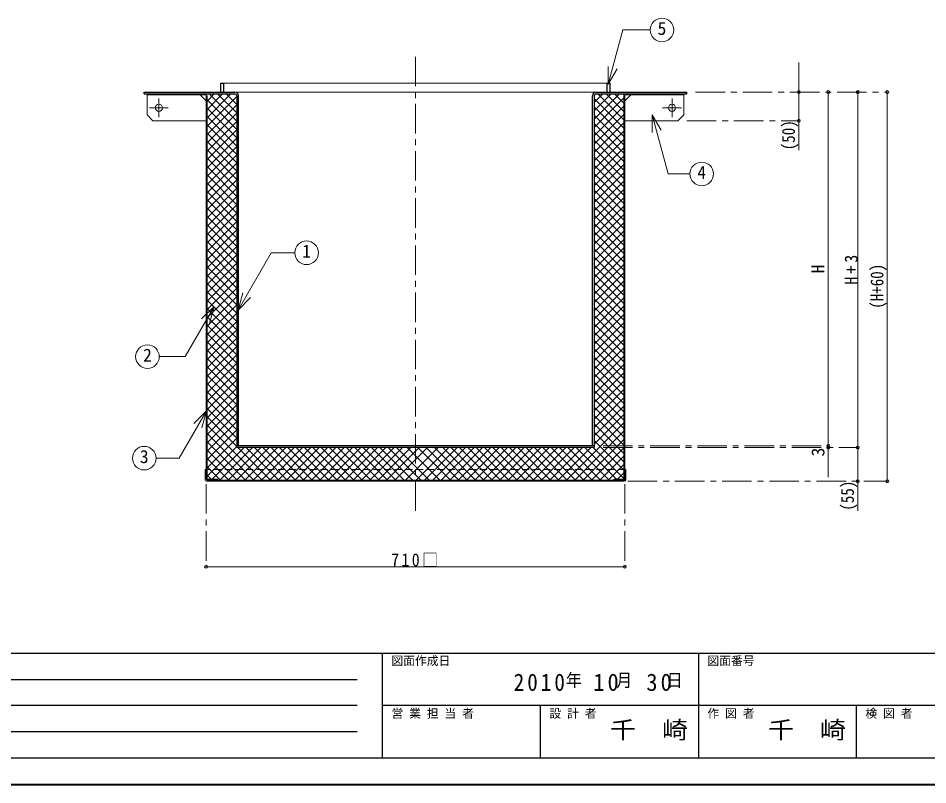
# Model space of a CAD drawing. Units: millimetres, scale not verified. Extents: x -2065 to 1985, y -1413 to 1397.
# Drawn here: x -714 to 828, y -1413 to -113 of the extents above; entities that cross this region are included whole.
import ezdxf
from ezdxf.enums import TextEntityAlignment as Align

# ---------------------------------------------------------------- set-up
doc = ezdxf.new("R2010")
doc.units = ezdxf.units.MM
doc.header["$LTSCALE"] = 10
doc.header["$PDMODE"] = 32
doc.header["$PDSIZE"] = 5
doc.linetypes.add('CHAIN1', pattern=[8, 5, -1, 1, -1])
doc.linetypes.add('DASHED1', pattern=[1.8, 1.2, -0.6])
doc.layers.add('0-0_ﾚｲﾔ1', color=7, linetype='Continuous', lineweight=18)
doc.styles.add('ＭＳ ゴシック', font='')
doc.styles.get('ＭＳ ゴシック').set_extended_font_data('MS Gothic')

msp = doc.modelspace()

# ---------------------------------------------------------------- linework, layer by layer
at = {"layer": '0-0_ﾚｲﾔ1'}
for p, q in [((286.57, -224.96), (311.25, -132.87)), ((357.59, -132.87), (311.25, -132.87)), ((286.57, -224.96), (286.57, -194.96)), ((286.57, -224.96), (301.57, -198.98)), ((-495.35, -242.91), (-495.35, -241.31)), ((-396.95, -242.91), (-495.35, -242.91)), ((-395.35, -895.11), (-395.35, -244.51)), ((-393.75, -893.51), (-393.75, -244.51)), ((313.05, -894.11), (313.05, -244.51)), ((314.65, -244.51), (314.65, -895.71)), ((316.25, -242.91), (414.65, -242.91)), ((414.65, -242.91), (414.65, -241.31)), ((361.09, -276.61), (376.09, -302.6)), ((361.09, -276.61), (361.09, -306.61)), ((361.09, -276.61), (387.99, -377.02)), ((425.04, -377.02), (387.99, -377.02)), ((-341.01, -607.94), (-333.24, -578.96)), ((-341.01, -607.94), (-319.79, -586.72)), ((-381.63, -601.69), (-402.85, -622.91)), ((-381.63, -601.69), (-389.4, -630.67)), ((-394.65, -778.93), (-415.87, -800.15)), ((-394.65, -778.93), (-402.42, -807.91)), ((-395.35, -878.31), (-396.95, -878.31)), ((-396.95, -895.11), (-396.95, -878.31)), ((316.25, -878.31), (314.65, -878.31)), ((316.25, -895.71), (316.25, -878.31)), ((-393.75, -896.71), (313.65, -896.71)), ((-393.75, -898.31), (313.65, -898.31)), ((-392.15, -895.11), (-375.35, -895.11)), ((-375.35, -895.11), (-375.35, -896.71)), ((296.25, -896.71), (296.25, -895.11)), ((296.25, -895.11), (312.05, -895.11))]:
    msp.add_line(p, q, dxfattribs=at)
at = {"layer": '0-0_ﾚｲﾔ1', "color": 4, "linetype": 'CHAIN1', "lineweight": 9}
for p, q in [((-40.35, -948.31), (-40.35, -173.31)), ((434.65, -238.31), (759.65, -238.31)), ((-475.35, -280.91), (-475.35, -248.91)), ((394.65, -280.91), (394.65, -248.91)), ((-459.35, -264.91), (-491.35, -264.91)), ((410.65, -264.91), (378.65, -264.91)), ((419.65, -286.91), (609.65, -286.91)), ((277.65, -838.31), (659.65, -838.31)), ((277.65, -841.31), (709.65, -841.31)), ((-395.35, -903.31), (-395.35, -1043.31)), ((314.65, -903.31), (314.65, -1043.31)), ((319.65, -898.31), (759.65, -898.31))]:
    msp.add_line(p, q, dxfattribs=at)
at = {"layer": '0-0_ﾚｲﾔ1', "color": 4, "lineweight": 9}
for p, q in [((609.65, -188.31), (609.65, -336.91)), ((-365.35, -223.31), (284.65, -223.31)), ((-495.35, -242.91), (-495.35, -276.91)), ((-405.35, -242.91), (-395.35, -252.91)), ((-395.89, -241.49), (-395.71, -241.31)), ((-393.75, -253.49), (-381.57, -241.31)), ((-393.75, -267.63), (-367.43, -241.31)), ((-393.75, -281.77), (-353.29, -241.31)), ((-393.75, -295.92), (-343.35, -245.52)), ((-389.84, -241.31), (-343.35, -287.8)), ((-375.7, -241.31), (-343.35, -273.65)), ((-361.56, -241.31), (-343.35, -259.51)), ((265.65, -238.31), (-346.35, -238.31)), ((262.65, -269.88), (291.22, -241.31)), ((262.65, -284.02), (305.36, -241.31)), ((262.65, -255.74), (277.08, -241.31)), ((268.81, -241.31), (313.05, -285.55)), ((282.95, -241.31), (313.05, -271.4)), ((297.09, -241.31), (313.05, -257.26)), ((311.24, -241.31), (313.27, -243.34)), ((314.65, -252.91), (324.65, -242.91)), ((414.65, -242.91), (414.65, -276.91)), ((659.65, -238.31), (659.65, -838.31)), ((709.65, -238.31), (709.65, -841.31)), ((759.65, -238.31), (759.65, -898.31)), ((-393.75, -251.54), (-343.35, -301.94)), ((-393.75, -310.06), (-343.35, -259.66)), ((262.65, -298.17), (313.05, -247.77)), ((262.65, -249.29), (313.05, -299.69)), ((262.65, -312.31), (313.05, -261.91)), ((-495.35, -276.91), (-485.35, -286.91)), ((-393.75, -265.68), (-343.35, -316.08)), ((-393.75, -324.2), (-343.35, -273.8)), ((262.65, -263.43), (313.05, -313.83)), ((262.65, -326.45), (313.05, -276.05)), ((262.65, -277.57), (313.05, -327.97)), ((-485.35, -286.91), (-395.35, -286.91)), ((-393.75, -279.82), (-343.35, -330.22)), ((-393.75, -338.34), (-343.35, -287.94)), ((262.65, -340.59), (313.05, -290.19)), ((262.65, -291.71), (313.05, -342.11)), ((-393.75, -293.96), (-343.35, -344.36)), ((-393.75, -352.48), (-343.35, -302.08)), ((-393.75, -308.11), (-343.35, -358.51)), ((262.65, -354.73), (313.05, -304.33)), ((262.65, -305.86), (313.05, -356.26)), ((-393.75, -366.63), (-343.35, -316.23)), ((-393.75, -322.25), (-343.35, -372.65)), ((262.65, -368.88), (313.05, -318.48)), ((262.65, -320), (313.05, -370.4)), ((-393.75, -380.77), (-343.35, -330.37)), ((-393.75, -336.39), (-343.35, -386.79)), ((262.65, -383.02), (313.05, -332.62)), ((262.65, -334.14), (313.05, -384.54)), ((-393.75, -394.91), (-343.35, -344.51)), ((-393.75, -350.53), (-343.35, -400.93)), ((262.65, -397.16), (313.05, -346.76)), ((262.65, -348.28), (313.05, -398.68)), ((-393.75, -409.05), (-343.35, -358.65)), ((-393.75, -364.67), (-343.35, -415.07)), ((262.65, -411.3), (313.05, -360.9)), ((262.65, -362.42), (313.05, -412.82)), ((-393.75, -423.2), (-343.35, -372.8)), ((-393.75, -378.82), (-343.35, -429.22)), ((262.65, -425.45), (313.05, -375.05)), ((262.65, -376.57), (313.05, -426.97)), ((-393.75, -437.34), (-343.35, -386.94)), ((-393.75, -392.96), (-343.35, -443.36)), ((262.65, -439.59), (313.05, -389.19)), ((262.65, -390.71), (313.05, -441.11)), ((-393.75, -451.48), (-343.35, -401.08)), ((-393.75, -407.1), (-343.35, -457.5)), ((-393.75, -465.62), (-343.35, -415.22)), ((262.65, -453.73), (313.05, -403.33)), ((262.65, -404.85), (313.05, -455.25)), ((-393.75, -421.24), (-343.35, -471.64)), ((-393.75, -479.76), (-343.35, -429.36)), ((262.65, -467.87), (313.05, -417.47)), ((262.65, -418.99), (313.05, -469.39)), ((262.65, -482.01), (313.05, -431.61)), ((-393.75, -435.39), (-343.35, -485.79)), ((-393.75, -493.91), (-343.35, -443.51)), ((262.65, -433.14), (313.05, -483.54)), ((262.65, -496.16), (313.05, -445.76)), ((-393.75, -449.53), (-343.35, -499.93)), ((-393.75, -508.05), (-343.35, -457.65)), ((262.65, -447.28), (313.05, -497.68)), ((262.65, -510.3), (313.05, -459.9)), ((262.65, -461.42), (313.05, -511.82)), ((-393.75, -463.67), (-343.35, -514.07)), ((-393.75, -522.19), (-343.35, -471.79)), ((-393.75, -477.81), (-343.35, -528.21)), ((262.65, -524.44), (313.05, -474.04)), ((262.65, -475.56), (313.05, -525.96)), ((-393.75, -536.33), (-343.35, -485.93)), ((-393.75, -491.95), (-343.35, -542.35)), ((262.65, -538.58), (313.05, -488.18)), ((262.65, -489.7), (313.05, -540.1)), ((-393.75, -550.47), (-343.35, -500.07)), ((-393.75, -506.1), (-343.35, -556.5)), ((262.65, -552.72), (313.05, -502.32)), ((262.65, -503.85), (313.05, -554.25)), ((-393.75, -564.62), (-343.35, -514.22)), ((-393.75, -520.24), (-343.35, -570.64)), ((262.65, -566.87), (313.05, -516.47)), ((262.65, -517.99), (313.05, -568.39)), ((-393.75, -578.76), (-343.35, -528.36)), ((-393.75, -534.38), (-343.35, -584.78)), ((262.65, -581.01), (313.05, -530.61)), ((262.65, -532.13), (313.05, -582.53)), ((-393.75, -592.9), (-343.35, -542.5)), ((-393.75, -548.52), (-343.35, -598.92)), ((262.65, -595.15), (313.05, -544.75)), ((262.65, -546.27), (313.05, -596.67)), ((-393.75, -607.04), (-343.35, -556.64)), ((-393.75, -562.66), (-343.35, -613.06)), ((262.65, -609.29), (313.05, -558.89)), ((262.65, -560.41), (313.05, -610.81)), ((-393.75, -621.19), (-343.35, -570.79)), ((-393.75, -576.81), (-343.35, -627.21)), ((-393.75, -635.33), (-343.35, -584.93)), ((262.65, -623.44), (313.05, -573.04)), ((262.65, -574.56), (313.05, -624.96)), ((-393.75, -590.95), (-343.35, -641.35)), ((-393.75, -649.47), (-343.35, -599.07)), ((262.65, -637.58), (313.05, -587.18)), ((262.65, -588.7), (313.05, -639.1)), ((262.65, -651.72), (313.05, -601.32)), ((-393.75, -605.09), (-343.35, -655.49)), ((-393.75, -663.61), (-343.35, -613.21)), ((262.65, -602.84), (313.05, -653.24)), ((262.65, -665.86), (313.05, -615.46)), ((-393.75, -619.23), (-343.35, -669.63)), ((-393.75, -677.75), (-343.35, -627.35)), ((262.65, -616.98), (313.05, -667.38)), ((262.65, -680), (313.05, -629.6)), ((262.65, -631.13), (313.05, -681.53)), ((-393.75, -633.38), (-343.35, -683.78)), ((-393.75, -691.9), (-343.35, -641.5)), ((-393.75, -647.52), (-343.35, -697.92)), ((262.65, -694.15), (313.05, -643.75)), ((262.65, -645.27), (313.05, -695.67)), ((-393.75, -706.04), (-343.35, -655.64)), ((-393.75, -661.66), (-343.35, -712.06)), ((262.65, -708.29), (313.05, -657.89)), ((262.65, -659.41), (313.05, -709.81)), ((-393.75, -720.18), (-343.35, -669.78)), ((-393.75, -675.8), (-343.35, -726.2)), ((262.65, -722.43), (313.05, -672.03)), ((262.65, -673.55), (313.05, -723.95)), ((-393.75, -734.32), (-343.35, -683.92)), ((-393.75, -689.94), (-343.35, -740.34)), ((262.65, -736.57), (313.05, -686.17)), ((262.65, -687.69), (313.05, -738.09)), ((-393.75, -748.46), (-343.35, -698.06)), ((-393.75, -704.09), (-343.35, -754.49)), ((262.65, -750.71), (313.05, -700.31)), ((262.65, -701.84), (313.05, -752.24)), ((-393.75, -762.61), (-343.35, -712.21)), ((-393.75, -718.23), (-343.35, -768.63)), ((262.65, -764.86), (313.05, -714.46)), ((262.65, -715.98), (313.05, -766.38)), ((-393.75, -776.75), (-343.35, -726.35)), ((-393.75, -732.37), (-343.35, -782.77)), ((262.65, -779), (313.05, -728.6)), ((262.65, -730.12), (313.05, -780.52)), ((-393.75, -790.89), (-343.35, -740.49)), ((-393.75, -746.51), (-343.35, -796.91)), ((-393.75, -805.03), (-343.35, -754.63)), ((262.65, -793.14), (313.05, -742.74)), ((262.65, -744.26), (313.05, -794.66)), ((-393.75, -760.65), (-343.35, -811.05)), ((-393.75, -819.18), (-343.35, -768.78)), ((262.65, -807.28), (313.05, -756.88)), ((262.65, -758.4), (313.05, -808.8)), ((262.65, -821.43), (313.05, -771.03)), ((-393.75, -774.8), (-343.35, -825.2)), ((-393.75, -833.32), (-343.35, -782.92)), ((262.65, -772.55), (313.05, -822.95)), ((262.65, -835.57), (313.05, -785.17)), ((-393.75, -788.94), (-343.35, -839.34)), ((-393.75, -847.46), (-343.35, -797.06)), ((215.65, -896.71), (313.05, -799.31)), ((262.65, -786.69), (313.05, -837.09)), ((262.65, -800.83), (313.05, -851.23)), ((-393.75, -803.08), (-300.13, -896.71)), ((-393.75, -861.6), (-343.35, -811.2)), ((-393.75, -817.22), (-314.27, -896.71)), ((229.79, -896.71), (313.05, -813.45)), ((262.65, -814.97), (313.05, -865.37)), ((-393.75, -875.74), (-343.35, -825.34)), ((-393.75, -831.37), (-328.41, -896.71)), ((243.93, -896.71), (313.05, -827.59)), ((262.65, -829.11), (313.05, -879.51)), ((-393.75, -889.89), (-343.35, -839.49)), ((-393.75, -845.51), (-342.55, -896.71)), ((-384.83, -895.11), (-331.03, -841.31)), ((-372.29, -896.71), (-316.89, -841.31)), ((-358.15, -896.71), (-302.75, -841.31)), ((-344.01, -896.71), (-288.61, -841.31)), ((-341.38, -841.31), (-285.98, -896.71)), ((-329.86, -896.71), (-274.46, -841.31)), ((-327.24, -841.31), (-271.84, -896.71)), ((-315.72, -896.71), (-260.32, -841.31)), ((-313.1, -841.31), (-257.7, -896.71)), ((-301.58, -896.71), (-246.18, -841.31)), ((-298.96, -841.31), (-243.56, -896.71)), ((-287.44, -896.71), (-232.04, -841.31)), ((-284.82, -841.31), (-229.42, -896.71)), ((-273.29, -896.71), (-217.89, -841.31)), ((-270.67, -841.31), (-215.27, -896.71)), ((-259.15, -896.71), (-203.75, -841.31)), ((-256.53, -841.31), (-201.13, -896.71)), ((-245.01, -896.71), (-189.61, -841.31)), ((-242.39, -841.31), (-186.99, -896.71)), ((-230.87, -896.71), (-175.47, -841.31)), ((-228.25, -841.31), (-172.85, -896.71)), ((-216.73, -896.71), (-161.33, -841.31)), ((-214.1, -841.31), (-158.7, -896.71)), ((-202.58, -896.71), (-147.18, -841.31)), ((-199.96, -841.31), (-144.56, -896.71)), ((-188.44, -896.71), (-133.04, -841.31)), ((-185.82, -841.31), (-130.42, -896.71)), ((-174.3, -896.71), (-118.9, -841.31)), ((-171.68, -841.31), (-116.28, -896.71)), ((-160.16, -896.71), (-104.76, -841.31)), ((-157.54, -841.31), (-102.14, -896.71)), ((-146.02, -896.71), (-90.62, -841.31)), ((-143.39, -841.31), (-87.99, -896.71)), ((-131.87, -896.71), (-76.47, -841.31)), ((-129.25, -841.31), (-73.85, -896.71)), ((-117.73, -896.71), (-62.33, -841.31)), ((-115.11, -841.31), (-59.71, -896.71)), ((-103.59, -896.71), (-48.19, -841.31)), ((-100.97, -841.31), (-45.57, -896.71)), ((-89.45, -896.71), (-34.05, -841.31)), ((-86.83, -841.31), (-31.43, -896.71)), ((-75.3, -896.71), (-19.9, -841.31)), ((-72.68, -841.31), (-17.28, -896.71)), ((-1.71, -841.31), (-57.11, -896.71)), ((-54.49, -841.31), (0.91, -896.71)), ((-38.91, -896.71), (16.49, -841.31)), ((-36.29, -841.31), (19.11, -896.71)), ((-24.77, -896.71), (30.63, -841.31)), ((-22.15, -841.31), (33.25, -896.71)), ((-10.62, -896.71), (44.78, -841.31)), ((-8, -841.31), (47.4, -896.71)), ((3.52, -896.71), (58.92, -841.31)), ((6.14, -841.31), (61.54, -896.71)), ((17.66, -896.71), (73.06, -841.31)), ((20.28, -841.31), (75.68, -896.71)), ((31.8, -896.71), (87.2, -841.31)), ((34.42, -841.31), (89.82, -896.71)), ((45.94, -896.71), (101.34, -841.31)), ((48.57, -841.31), (103.97, -896.71)), ((60.09, -896.71), (115.49, -841.31)), ((62.71, -841.31), (118.11, -896.71)), ((74.23, -896.71), (129.63, -841.31)), ((76.85, -841.31), (132.25, -896.71)), ((88.37, -896.71), (143.77, -841.31)), ((90.99, -841.31), (146.39, -896.71)), ((102.51, -896.71), (157.91, -841.31)), ((105.13, -841.31), (160.53, -896.71)), ((116.65, -896.71), (172.05, -841.31)), ((119.28, -841.31), (174.68, -896.71)), ((130.8, -896.71), (186.2, -841.31)), ((133.42, -841.31), (188.82, -896.71)), ((144.94, -896.71), (200.34, -841.31)), ((147.56, -841.31), (202.96, -896.71)), ((159.08, -896.71), (214.48, -841.31)), ((161.7, -841.31), (217.1, -896.71)), ((173.22, -896.71), (228.62, -841.31)), ((175.84, -841.31), (231.24, -896.71)), ((187.37, -896.71), (242.77, -841.31)), ((189.99, -841.31), (245.39, -896.71)), ((201.51, -896.71), (256.91, -841.31)), ((204.13, -841.31), (259.53, -896.71)), ((218.27, -841.31), (273.67, -896.71)), ((232.41, -841.31), (287.81, -896.71)), ((246.56, -841.31), (300.36, -895.11)), ((258.08, -896.71), (313.05, -841.74)), ((260.7, -841.31), (313.05, -893.66)), ((659.65, -838.31), (659.65, -891.31)), ((709.65, -841.31), (709.65, -948.31)), ((-393.75, -859.65), (-356.69, -896.71)), ((272.22, -896.71), (313.05, -855.88)), ((-393.75, -873.79), (-370.84, -896.71)), ((286.36, -896.71), (313.05, -870.02)), ((-393.75, -887.93), (-386.58, -895.11)), ((302.1, -895.11), (313.05, -884.16)), ((-395.35, -1043.31), (314.65, -1043.31))]:
    msp.add_line(p, q, dxfattribs=at)
at = {"layer": '0-0_ﾚｲﾔ1', "color": 5, "lineweight": 25}
for p, q in [((-370.35, -223.31), (-365.35, -223.31)), ((-370.35, -238.31), (-370.35, -223.31)), ((-365.35, -238.31), (-365.35, -223.31)), ((284.65, -223.31), (289.65, -223.31)), ((284.65, -238.31), (284.65, -223.31)), ((289.65, -238.31), (289.65, -223.31)), ((-500.35, -241.31), (-500.35, -238.31)), ((-500.35, -238.31), (-346.35, -238.31)), ((-500.35, -241.31), (-346.35, -241.31)), ((-343.35, -244.31), (-343.35, -841.31)), ((-340.35, -838.31), (-340.35, -244.31)), ((259.65, -838.31), (259.65, -244.31)), ((262.65, -244.31), (262.65, -841.31)), ((265.65, -238.31), (419.65, -238.31)), ((265.65, -241.31), (419.65, -241.31)), ((419.65, -241.31), (419.65, -238.31)), ((262.65, -838.31), (-343.35, -838.31)), ((262.65, -841.31), (-343.35, -841.31))]:
    msp.add_line(p, q, dxfattribs=at)
at = {"layer": '0-0_ﾚｲﾔ1', "color": 4, "linetype": 'DASHED1', "lineweight": 9}
msp.add_line((314.65, -878.31), (-395.35, -878.31), dxfattribs=at)
at = {"layer": '0-0_ﾚｲﾔ1', "color": 6, "lineweight": 25}
for p, q in [((-2020.35, -1189.74), (1939.65, -1189.74)), ((-96.07, -1368.31), (-96.07, -1189.74)), ((439.65, -1189.74), (439.65, -1368.31)), ((-1067.5, -1234.38), (-138.92, -1234.38)), ((-138.92, -1279.02), (-1067.5, -1279.02)), ((1939.65, -1279.02), (-96.07, -1279.02)), ((171.79, -1368.31), (171.79, -1279.02)), ((707.5, -1368.31), (707.5, -1279.02)), ((-138.92, -1323.66), (-1067.5, -1323.66)), ((1939.65, -1368.31), (-2020.35, -1368.31))]:
    msp.add_line(p, q, dxfattribs=at)
at = {"layer": '0-0_ﾚｲﾔ1', "color": 1, "lineweight": 40}
msp.add_line((1984.65, -1413.31), (-2065.35, -1413.31), dxfattribs=at)
at = {"layer": '0-0_ﾚｲﾔ1', "color": 4, "lineweight": 9}
msp.add_lwpolyline([(414.65, -276.91), (404.65, -286.91), (314.65, -286.91)], dxfattribs=at)
at = {"layer": '0-0_ﾚｲﾔ1'}
for points in [[(-341.01, -607.94), (-284.95, -510.83), (-244.94, -510.83)], [(-381.63, -601.69), (-430.9, -687.02), (-474.73, -687.02)], [(-394.65, -778.93), (-440.97, -859.15), (-480.18, -859.15)]]:
    msp.add_lwpolyline(points, dxfattribs=at)
for centre in [(377.59, -132.87), (445.04, -377.02), (-224.94, -510.83), (-494.73, -687.02), (-500.18, -859.15)]:
    msp.add_circle(centre, 20, dxfattribs=at)
at = {"layer": '0-0_ﾚｲﾔ1', "color": 4, "lineweight": 9}
for centre in [(-475.35, -264.91), (394.65, -264.91)]:
    msp.add_circle(centre, 6, dxfattribs=at)
at = {"layer": '0-0_ﾚｲﾔ1'}
for centre, radius, start, end in [((-396.95, -244.51), 3.2, 0, 90), ((-396.95, -244.51), 1.6, 0, 90), ((316.25, -244.51), 3.2, 90, 180), ((316.25, -244.51), 1.6, 90, 180), ((-392.15, -893.51), 3.2, 180, 270), ((-392.15, -893.51), 1.6, 180, 270), ((312.05, -894.11), 1, 270, 0), ((312.05, -894.11), 2.6, 270, 0), ((-393.75, -895.11), 3.2, 180, 270), ((-393.75, -895.11), 1.6, 180, 270), ((313.65, -895.71), 1, 270, 0), ((313.65, -895.71), 2.6, 270, 0)]:
    msp.add_arc(centre, radius, start, end, dxfattribs=at)
at = {"layer": '0-0_ﾚｲﾔ1', "color": 5, "lineweight": 25}
for centre, radius, start, end in [((-346.35, -244.31), 6, 0, 90), ((-346.35, -244.31), 3, 0, 90), ((265.65, -244.31), 6, 90, 180), ((265.65, -244.31), 3, 90, 180)]:
    msp.add_arc(centre, radius, start, end, dxfattribs=at)
at = {"layer": '0-0_ﾚｲﾔ1', "color": 4}
for p in [(609.65, -238.31), (659.65, -238.31), (709.65, -238.31), (759.65, -238.31), (609.65, -286.91), (659.65, -838.31), (659.65, -841.31), (709.65, -841.31), (709.65, -898.31), (759.65, -898.31), (-395.35, -1043.31), (314.65, -1043.31)]:
    msp.add_point(p, dxfattribs=at)

# ---------------------------------------------------------------- texts
at = {"layer": '0-0_ﾚｲﾔ1', "style": 'ＭＳ ゴシック'}
for s, height, p in [('5', 21.99, (370.09, -147.87)), ('4', 21.99, (437.54, -392.02)), ('1', 21.99, (-232.44, -525.83)), ('2', 21.99, (-502.23, -702.02)), ('3', 21.99, (-507.68, -874.15)), ('図面作成日', 14.66, (-81.07, -1214.74)), ('図面番号', 14.66, (454.65, -1214.74)), ('営 業 担 当 者', 14.66, (-81.07, -1304.02)), ('設 計 者', 14.66, (186.79, -1304.02)), ('作 図 者', 14.66, (454.65, -1304.02)), ('検 図 者', 14.66, (722.5, -1304.02))]:
    msp.add_text(s, height=height, dxfattribs=at).set_placement(p, align=Align.BOTTOM_LEFT)
at = {"layer": '0-0_ﾚｲﾔ1', "style": 'ＭＳ ゴシック', "width": 0.85}
for s, p in [('(50)', (609.65, -336.91)), ('(H+60)', (759.65, -605.81)), ('(55)', (709.65, -948.31))]:
    msp.add_text(s, height=21.99, rotation=90, dxfattribs=at).set_placement(p, align=Align.BOTTOM_LEFT)
at = {"layer": '0-0_ﾚｲﾔ1', "style": 'ＭＳ ゴシック'}
for s, p in [('H', (659.65, -545.81)), ('3', (659.65, -856.31))]:
    msp.add_text(s, height=21.99, rotation=90, dxfattribs=at).set_placement(p, align=Align.BOTTOM_LEFT)
at = {"layer": '0-0_ﾚｲﾔ1', "style": 'ＭＳ ゴシック', "width": 1.1}
for p in [(289.65, -1343.66), (557.5, -1343.66)]:
    msp.add_text('千\u3000崎', height=29.33, dxfattribs=at).set_placement(p, align=Align.BOTTOM_LEFT)
at = {"layer": '0-0_ﾚｲﾔ1', "insert": (709.65, -564.81), "char_height": 21.99, "attachment_point": 7, "rotation": 90, "style": 'ＭＳ ゴシック'}
msp.add_mtext('\\T1.38;\\W0.9;H+3', dxfattribs=at)
at = {"layer": '0-0_ﾚｲﾔ1', "attachment_point": 7, "style": 'ＭＳ ゴシック'}
for s, insert, char_height in [('\\T1.3;\\W0.9;710□', (-81.6, -1043.31), 21.99), ('\\T1.28;\\W0.9;2010', (126.15, -1254.38), 29.33), ('\\T1.27;\\W0.9;年\\~\\~\\~月\\~\\~\\~日', (214.65, -1249.38), 21.99), ('\\T1.27;\\W0.95;10', (261.15, -1254.38), 29.33), ('\\T1.27;\\W0.95;30', (351.15, -1254.38), 29.33)]:
    msp.add_mtext(s, dxfattribs=dict(at, insert=insert, char_height=char_height))

doc.saveas('drawing.dxf')
